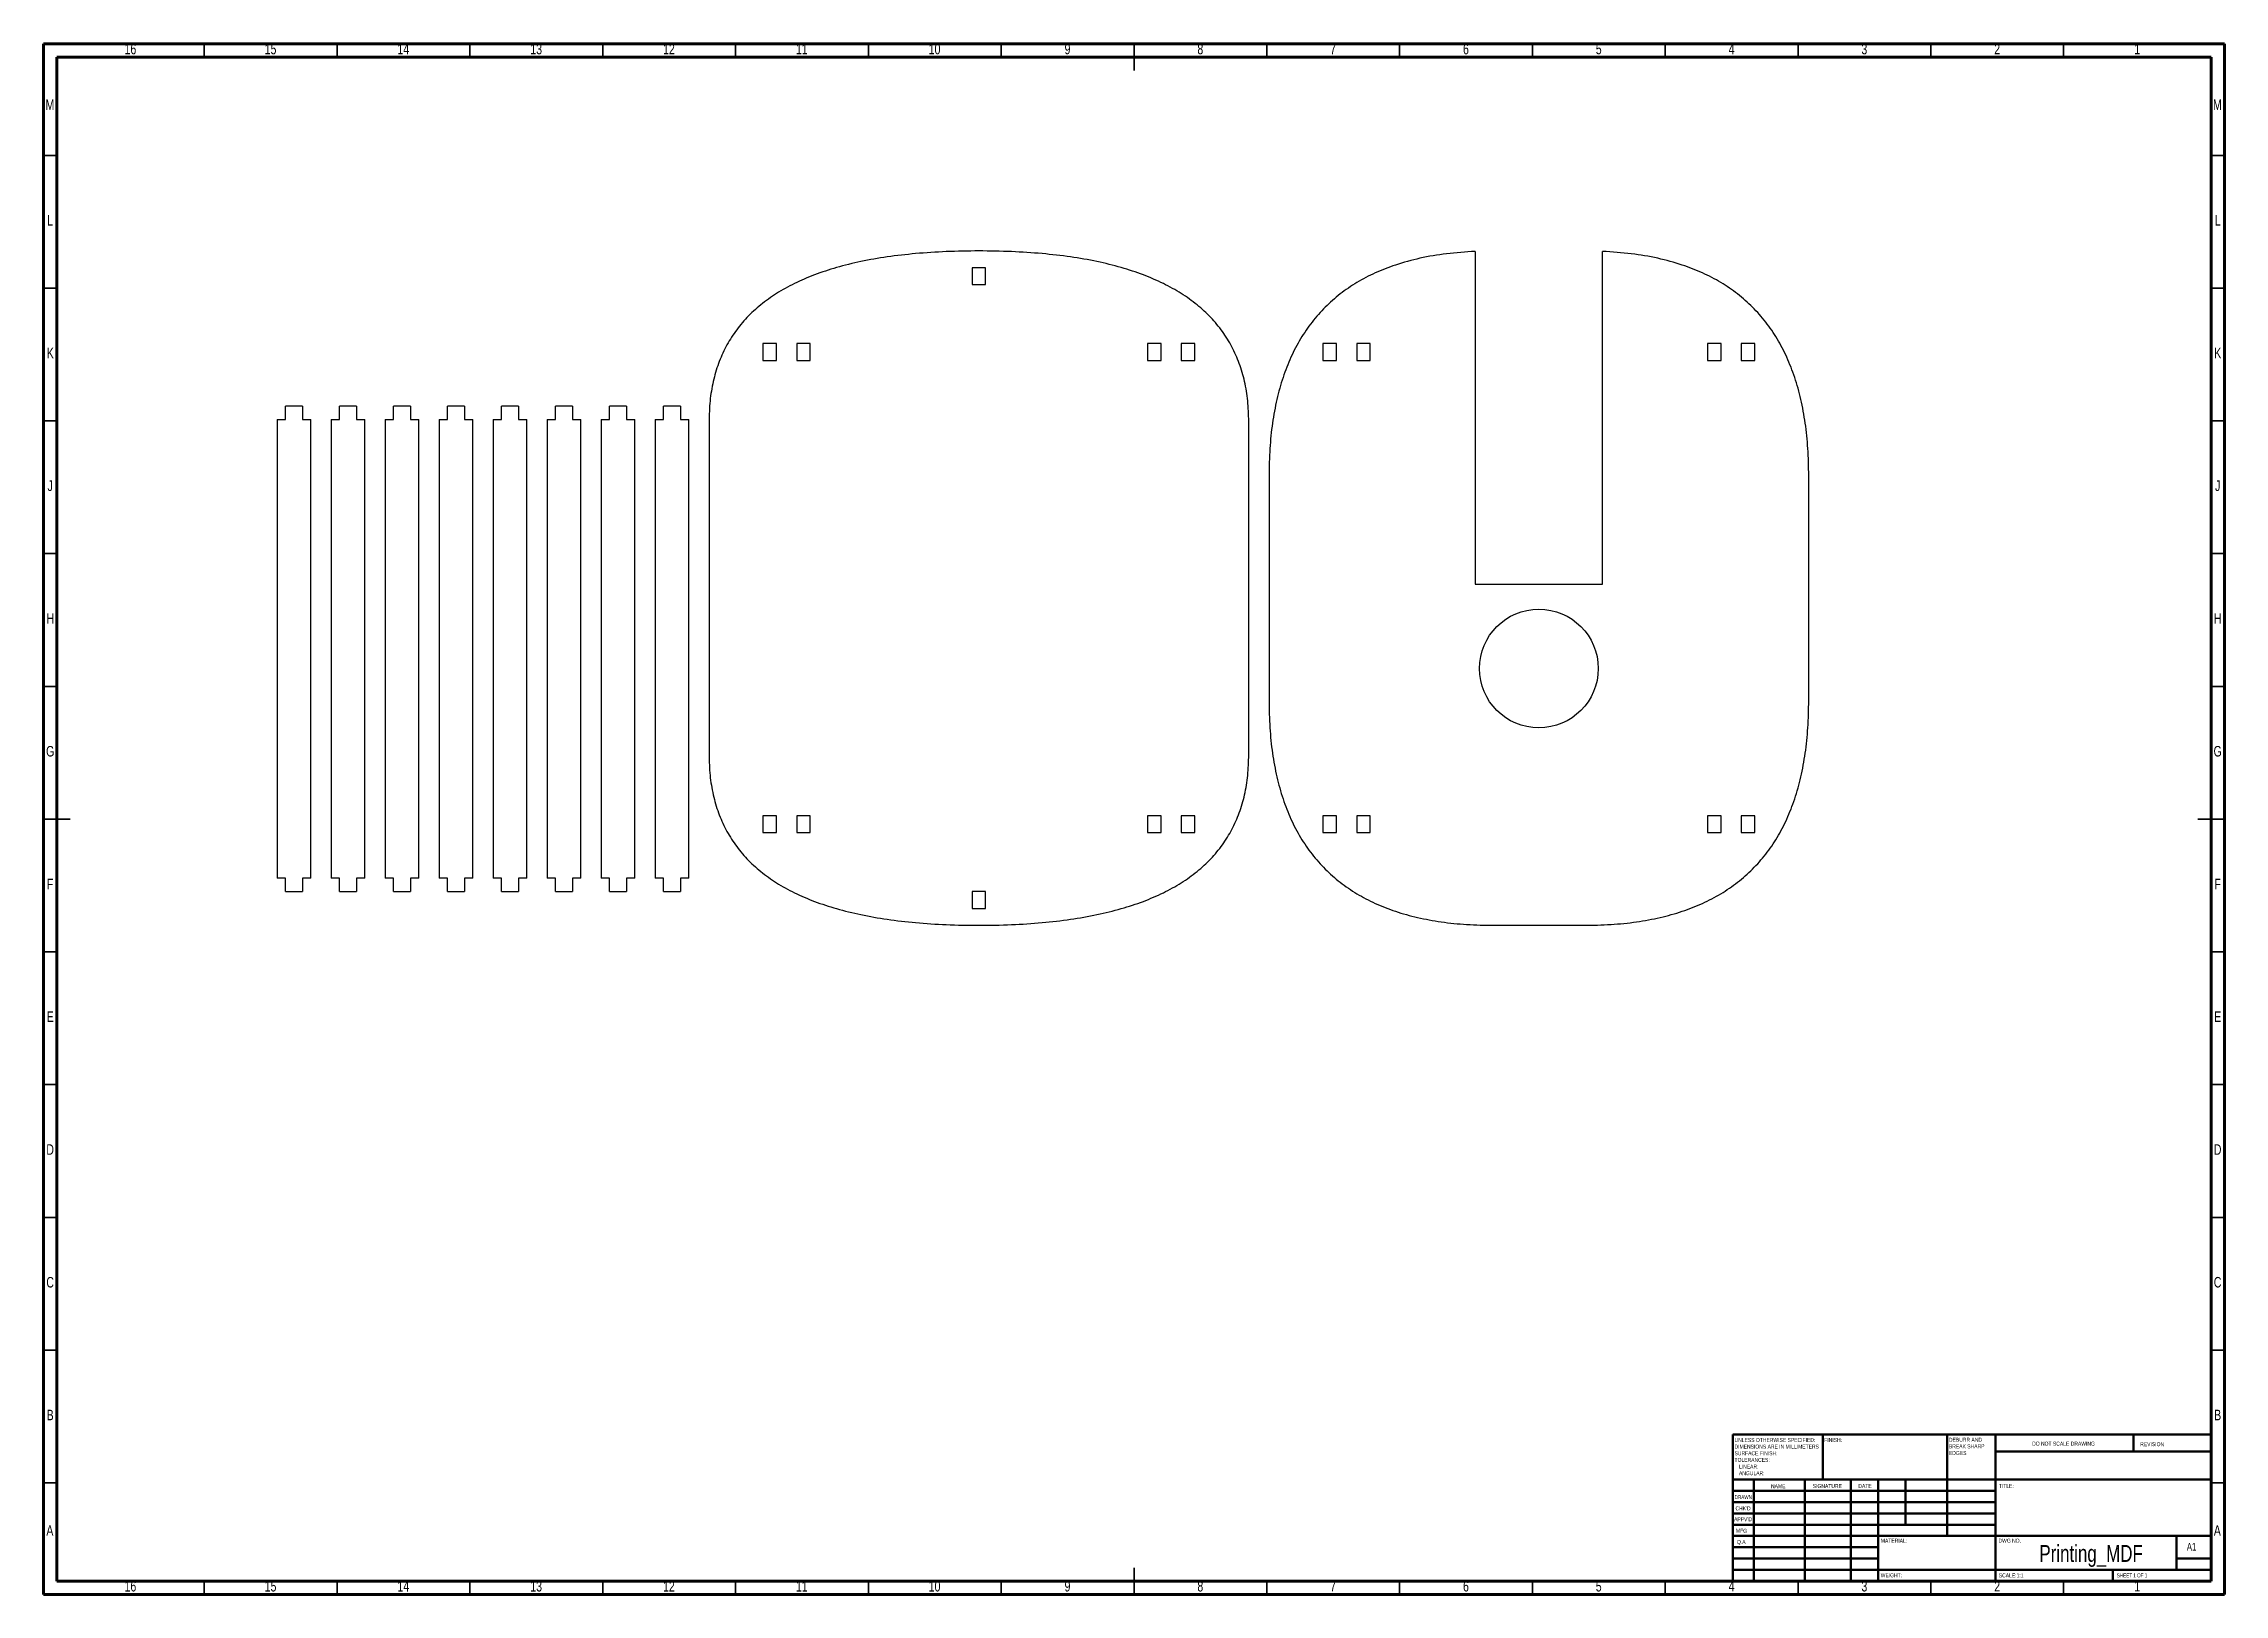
# Model space of a CAD drawing. Header units: inches. Extents: x 0.6 to 32.9, y 0.2 to 23.2.
import ezdxf

# ---------------------------------------------------------------- set-up
doc = ezdxf.new("R2010")
doc.units = ezdxf.units.IN
doc.header["$MEASUREMENT"] = 0
doc.styles.add('SLDTEXTSTYLE0', font='TXT', dxfattribs={"width": 0.686449})
doc.styles.add('SLDTEXTSTYLE1', font='TXT', dxfattribs={"width": 0.75})
doc.styles.add('SLDTEXTSTYLE2', font='TXT', dxfattribs={"width": 0.6875})

# ---------------------------------------------------------------- blocks, each defined once
blk = doc.blocks.new('SW_NOTE_0')
at = {"color": 0, "linetype": 'Continuous', "lineweight": 0, "attachment_point": 1, "style": 'SLDTEXTSTYLE1'}
for s, insert, char_height in [('UNLESS OTHERWISE SPECIFIED:', (0, 0.076), 0.05906), ('TOLERANCES:', (0, -0.219), 0.05906), ('SURFACE FINISH:', (0, -0.121), 0.05906), ('DIMENSIONS ARE IN MILLIMETERS', (0, -0.022), 0.05906), ('LINEAR:', (0.066, -0.318), 0.0591), ('ANGULAR:', (0.066, -0.416), 0.0591)]:
    blk.add_mtext(s, dxfattribs=dict(at, insert=insert, char_height=char_height))
blk = doc.blocks.new('SW_NOTE_1')
at = {"color": 0, "linetype": 'Continuous', "lineweight": 0, "attachment_point": 1, "style": 'SLDTEXTSTYLE1'}
for s, insert, char_height in [('DEBURR AND', (0, 0.076), 0.0591), ('BREAK SHARP', (0, -0.022), 0.05906), ('EDGES', (0, -0.121), 0.0591)]:
    blk.add_mtext(s, dxfattribs=dict(at, insert=insert, char_height=char_height))

msp = doc.modelspace()

# ---------------------------------------------------------------- linework, layer by layer
at = {"color": 7, "linetype": 'Continuous', "lineweight": 70}
for p, q in [((0.591, 0.197), (0.591, 23.189)), ((0.591, 23.189), (32.913, 23.189)), ((0.787, 0.394), (0.787, 22.992)), ((0.787, 22.992), (32.717, 22.992)), ((32.717, 22.992), (32.717, 0.394)), ((32.913, 23.189), (32.913, 0.197)), ((32.717, 0.394), (0.787, 0.394)), ((32.913, 0.197), (0.591, 0.197))]:
    msp.add_line(p, q, dxfattribs=at)
at = {"color": 7, "linetype": 'Continuous', "lineweight": 35}
for p, q in [((2.972, 22.992), (2.972, 23.189)), ((4.941, 22.992), (4.941, 23.189)), ((6.909, 22.992), (6.909, 23.189)), ((8.878, 22.992), (8.878, 23.189)), ((10.846, 22.992), (10.846, 23.189)), ((12.815, 22.992), (12.815, 23.189)), ((14.783, 22.992), (14.783, 23.189)), ((16.752, 22.992), (16.752, 23.189)), ((16.752, 23.189), (16.752, 22.795)), ((18.72, 22.992), (18.72, 23.189)), ((20.689, 22.992), (20.689, 23.189)), ((22.657, 22.992), (22.657, 23.189)), ((24.626, 22.992), (24.626, 23.189)), ((26.594, 22.992), (26.594, 23.189)), ((28.563, 22.992), (28.563, 23.189)), ((30.531, 22.992), (30.531, 23.189)), ((0.787, 21.535), (0.591, 21.535)), ((32.717, 21.535), (32.913, 21.535)), ((0.787, 19.567), (0.591, 19.567)), ((32.717, 19.567), (32.913, 19.567)), ((0.787, 17.598), (0.591, 17.598)), ((32.717, 17.598), (32.913, 17.598)), ((0.787, 15.63), (0.591, 15.63)), ((32.717, 15.63), (32.913, 15.63)), ((0.787, 13.661), (0.591, 13.661)), ((32.717, 13.661), (32.913, 13.661)), ((0.787, 11.693), (0.591, 11.693)), ((0.591, 11.693), (0.984, 11.693)), ((32.913, 11.693), (32.52, 11.693)), ((32.717, 11.693), (32.913, 11.693)), ((0.787, 9.724), (0.591, 9.724)), ((32.717, 9.724), (32.913, 9.724)), ((0.787, 7.756), (0.591, 7.756)), ((32.717, 7.756), (32.913, 7.756)), ((0.787, 5.787), (0.591, 5.787)), ((32.717, 5.787), (32.913, 5.787)), ((0.787, 3.819), (0.591, 3.819)), ((32.717, 3.819), (32.913, 3.819)), ((0.787, 1.85), (0.591, 1.85)), ((32.717, 1.85), (32.913, 1.85)), ((2.972, 0.394), (2.972, 0.197)), ((4.941, 0.394), (4.941, 0.197)), ((6.909, 0.394), (6.909, 0.197)), ((8.878, 0.394), (8.878, 0.197)), ((10.846, 0.394), (10.846, 0.197)), ((12.815, 0.394), (12.815, 0.197)), ((14.783, 0.394), (14.783, 0.197)), ((16.752, 0.197), (16.752, 0.591)), ((16.752, 0.394), (16.752, 0.197)), ((18.72, 0.394), (18.72, 0.197)), ((20.689, 0.394), (20.689, 0.197)), ((22.657, 0.394), (22.657, 0.197)), ((24.626, 0.394), (24.626, 0.197)), ((26.594, 0.394), (26.594, 0.197)), ((28.563, 0.394), (28.563, 0.197)), ((30.531, 0.394), (30.531, 0.197))]:
    msp.add_line(p, q, dxfattribs=at)
at = {"color": 7, "linetype": 'Continuous', "lineweight": 25}
for p, q in [((21.808, 20.113), (21.808, 15.177)), ((23.698, 15.177), (23.698, 20.113)), ((14.553, 19.869), (14.353, 19.869)), ((14.353, 19.869), (14.353, 19.619)), ((14.553, 19.619), (14.553, 19.869)), ((14.353, 19.619), (14.553, 19.619)), ((11.453, 18.744), (11.253, 18.744)), ((11.253, 18.744), (11.253, 18.494)), ((11.253, 18.494), (11.453, 18.494)), ((11.453, 18.494), (11.453, 18.744)), ((11.953, 18.744), (11.753, 18.744)), ((11.753, 18.744), (11.753, 18.494)), ((11.753, 18.494), (11.953, 18.494)), ((11.953, 18.494), (11.953, 18.744)), ((17.153, 18.744), (16.953, 18.744)), ((16.953, 18.744), (16.953, 18.494)), ((16.953, 18.494), (17.153, 18.494)), ((17.153, 18.494), (17.153, 18.744)), ((17.653, 18.744), (17.453, 18.744)), ((17.453, 18.744), (17.453, 18.494)), ((17.453, 18.494), (17.653, 18.494)), ((17.653, 18.494), (17.653, 18.744)), ((19.753, 18.744), (19.553, 18.744)), ((19.553, 18.744), (19.553, 18.494)), ((19.553, 18.494), (19.753, 18.494)), ((19.753, 18.494), (19.753, 18.744)), ((20.253, 18.744), (20.053, 18.744)), ((20.053, 18.744), (20.053, 18.494)), ((20.053, 18.494), (20.253, 18.494)), ((20.253, 18.494), (20.253, 18.744)), ((25.453, 18.744), (25.253, 18.744)), ((25.253, 18.744), (25.253, 18.494)), ((25.253, 18.494), (25.453, 18.494)), ((25.453, 18.494), (25.453, 18.744)), ((25.953, 18.744), (25.753, 18.744)), ((25.753, 18.744), (25.753, 18.494)), ((25.753, 18.494), (25.953, 18.494)), ((25.953, 18.494), (25.953, 18.744)), ((4.178, 17.619), (4.178, 17.819)), ((4.428, 17.819), (4.178, 17.819)), ((4.428, 17.819), (4.428, 17.619)), ((4.978, 17.619), (4.978, 17.819)), ((5.228, 17.819), (4.978, 17.819)), ((5.228, 17.819), (5.228, 17.619)), ((5.778, 17.619), (5.778, 17.819)), ((6.028, 17.819), (5.778, 17.819)), ((6.028, 17.819), (6.028, 17.619)), ((6.578, 17.619), (6.578, 17.819)), ((6.828, 17.819), (6.578, 17.819)), ((6.828, 17.819), (6.828, 17.619)), ((7.378, 17.619), (7.378, 17.819)), ((7.628, 17.819), (7.378, 17.819)), ((7.628, 17.819), (7.628, 17.619)), ((8.178, 17.619), (8.178, 17.819)), ((8.428, 17.819), (8.178, 17.819)), ((8.428, 17.819), (8.428, 17.619)), ((8.978, 17.619), (8.978, 17.819)), ((9.228, 17.819), (8.978, 17.819)), ((9.228, 17.819), (9.228, 17.619)), ((9.778, 17.619), (9.778, 17.819)), ((10.028, 17.819), (9.778, 17.819)), ((10.028, 17.819), (10.028, 17.619)), ((4.053, 17.619), (4.178, 17.619)), ((4.053, 17.619), (4.053, 10.819)), ((4.428, 17.619), (4.553, 17.619)), ((4.553, 10.819), (4.553, 17.619)), ((4.853, 17.619), (4.978, 17.619)), ((4.853, 17.619), (4.853, 10.819)), ((5.228, 17.619), (5.353, 17.619)), ((5.353, 10.819), (5.353, 17.619)), ((5.653, 17.619), (5.778, 17.619)), ((5.653, 17.619), (5.653, 10.819)), ((6.028, 17.619), (6.153, 17.619)), ((6.153, 10.819), (6.153, 17.619)), ((6.453, 17.619), (6.578, 17.619)), ((6.453, 17.619), (6.453, 10.819)), ((6.828, 17.619), (6.953, 17.619)), ((6.953, 10.819), (6.953, 17.619)), ((7.253, 17.619), (7.378, 17.619)), ((7.253, 17.619), (7.253, 10.819)), ((7.628, 17.619), (7.753, 17.619)), ((7.753, 10.819), (7.753, 17.619)), ((8.053, 17.619), (8.178, 17.619)), ((8.053, 17.619), (8.053, 10.819)), ((8.428, 17.619), (8.553, 17.619)), ((8.553, 10.819), (8.553, 17.619)), ((8.853, 17.619), (8.978, 17.619)), ((8.853, 17.619), (8.853, 10.819)), ((9.228, 17.619), (9.353, 17.619)), ((9.353, 10.819), (9.353, 17.619)), ((9.653, 17.619), (9.653, 10.819)), ((9.653, 17.619), (9.778, 17.619)), ((10.028, 17.619), (10.153, 17.619)), ((10.153, 10.819), (10.153, 17.619)), ((10.453, 17.59), (10.453, 12.647)), ((18.453, 12.647), (18.453, 17.59)), ((18.753, 16.785), (18.753, 13.452)), ((26.753, 13.452), (26.753, 16.785)), ((21.808, 15.177), (23.698, 15.177)), ((11.453, 11.744), (11.253, 11.744)), ((11.253, 11.744), (11.253, 11.494)), ((11.453, 11.494), (11.453, 11.744)), ((11.953, 11.744), (11.753, 11.744)), ((11.753, 11.744), (11.753, 11.494)), ((11.953, 11.494), (11.953, 11.744)), ((17.153, 11.744), (16.953, 11.744)), ((16.953, 11.744), (16.953, 11.494)), ((17.153, 11.494), (17.153, 11.744)), ((17.653, 11.744), (17.453, 11.744)), ((17.453, 11.744), (17.453, 11.494)), ((17.653, 11.494), (17.653, 11.744)), ((19.753, 11.744), (19.553, 11.744)), ((19.553, 11.744), (19.553, 11.494)), ((19.753, 11.494), (19.753, 11.744)), ((20.253, 11.744), (20.053, 11.744)), ((20.053, 11.744), (20.053, 11.494)), ((20.253, 11.494), (20.253, 11.744)), ((25.453, 11.744), (25.253, 11.744)), ((25.253, 11.744), (25.253, 11.494)), ((25.453, 11.494), (25.453, 11.744)), ((25.953, 11.744), (25.753, 11.744)), ((25.753, 11.744), (25.753, 11.494)), ((25.953, 11.494), (25.953, 11.744)), ((11.253, 11.494), (11.453, 11.494)), ((11.753, 11.494), (11.953, 11.494)), ((16.953, 11.494), (17.153, 11.494)), ((17.453, 11.494), (17.653, 11.494)), ((19.553, 11.494), (19.753, 11.494)), ((20.053, 11.494), (20.253, 11.494)), ((25.253, 11.494), (25.453, 11.494)), ((25.753, 11.494), (25.953, 11.494)), ((4.178, 10.819), (4.053, 10.819)), ((4.178, 10.619), (4.178, 10.819)), ((4.553, 10.819), (4.428, 10.819)), ((4.428, 10.819), (4.428, 10.619)), ((4.978, 10.819), (4.853, 10.819)), ((4.978, 10.619), (4.978, 10.819)), ((5.353, 10.819), (5.228, 10.819)), ((5.228, 10.819), (5.228, 10.619)), ((5.778, 10.819), (5.653, 10.819)), ((5.778, 10.619), (5.778, 10.819)), ((6.153, 10.819), (6.028, 10.819)), ((6.028, 10.819), (6.028, 10.619)), ((6.578, 10.819), (6.453, 10.819)), ((6.578, 10.619), (6.578, 10.819)), ((6.953, 10.819), (6.828, 10.819)), ((6.828, 10.819), (6.828, 10.619)), ((7.378, 10.819), (7.253, 10.819)), ((7.378, 10.619), (7.378, 10.819)), ((7.753, 10.819), (7.628, 10.819)), ((7.628, 10.819), (7.628, 10.619)), ((8.178, 10.819), (8.053, 10.819)), ((8.178, 10.619), (8.178, 10.819)), ((8.553, 10.819), (8.428, 10.819)), ((8.428, 10.819), (8.428, 10.619)), ((8.978, 10.819), (8.853, 10.819)), ((8.978, 10.619), (8.978, 10.819)), ((9.228, 10.819), (9.228, 10.619)), ((9.353, 10.819), (9.228, 10.819)), ((9.778, 10.819), (9.653, 10.819)), ((9.778, 10.619), (9.778, 10.819)), ((10.153, 10.819), (10.028, 10.819)), ((10.028, 10.819), (10.028, 10.619)), ((4.178, 10.619), (4.428, 10.619)), ((4.978, 10.619), (5.228, 10.619)), ((5.778, 10.619), (6.028, 10.619)), ((6.578, 10.619), (6.828, 10.619)), ((7.378, 10.619), (7.628, 10.619)), ((8.178, 10.619), (8.428, 10.619)), ((8.978, 10.619), (9.228, 10.619)), ((9.778, 10.619), (10.028, 10.619)), ((14.553, 10.619), (14.353, 10.619)), ((14.353, 10.619), (14.353, 10.369)), ((14.353, 10.369), (14.553, 10.369)), ((14.553, 10.369), (14.553, 10.619)), ((22.086, 10.119), (23.42, 10.119))]:
    msp.add_line(p, q, dxfattribs=at)
at = {"color": 7, "linetype": 'Continuous', "lineweight": 50}
for p, q in [((25.63, 2.569), (32.717, 2.569)), ((25.63, 2.569), (25.63, 0.394)), ((26.961, 1.9), (26.961, 2.569)), ((28.803, 2.569), (28.803, 1.063)), ((29.52, 2.569), (29.52, 0.394)), ((32.717, 2.318), (29.52, 2.318)), ((31.567, 2.318), (31.567, 2.569)), ((32.717, 1.9), (25.63, 1.9)), ((29.52, 1.732), (25.63, 1.732)), ((25.937, 1.9), (25.937, 0.394)), ((26.693, 1.9), (26.693, 0.394)), ((27.378, 1.9), (27.378, 0.394)), ((27.78, 0.394), (27.78, 1.9)), ((28.189, 1.23), (28.189, 1.9)), ((29.52, 1.565), (25.63, 1.565)), ((29.52, 1.398), (25.63, 1.398)), ((29.52, 1.23), (25.63, 1.23)), ((27.78, 1.063), (25.63, 1.063)), ((27.78, 1.063), (32.717, 1.063)), ((32.205, 0.561), (32.205, 1.063)), ((27.78, 0.896), (25.63, 0.896)), ((27.78, 0.728), (25.63, 0.728)), ((32.717, 0.728), (32.205, 0.728)), ((25.63, 0.561), (32.717, 0.561)), ((31.26, 0.394), (31.26, 0.561))]:
    msp.add_line(p, q, dxfattribs=at)
at = {"color": 7, "linetype": 'Continuous', "lineweight": 25}
msp.add_circle((22.753, 13.927), 0.88, dxfattribs=at)
for points, knots in [([(14.453, 20.119), (14.291, 20.117), (13.979, 20.113), (13.525, 20.083), (13.102, 20.035), (12.711, 19.967), (12.35, 19.878), (12.021, 19.77), (11.722, 19.642), (11.454, 19.494), (11.218, 19.326), (11.013, 19.137), (10.839, 18.928), (10.697, 18.698), (10.587, 18.449), (10.509, 18.18), (10.461, 17.892), (10.456, 17.692), (10.453, 17.59)], [0, 0, 0, 0, 0.090564, 0.175449, 0.254849, 0.329004, 0.398208, 0.462819, 0.523282, 0.580137, 0.634031, 0.685724, 0.736077, 0.786018, 0.836499, 0.888441, 0.942693, 1, 1, 1, 1]), ([(18.453, 17.59), (18.45, 17.692), (18.445, 17.892), (18.397, 18.18), (18.319, 18.449), (18.209, 18.698), (18.067, 18.928), (17.893, 19.137), (17.688, 19.326), (17.451, 19.494), (17.184, 19.642), (16.885, 19.77), (16.556, 19.878), (16.195, 19.967), (15.804, 20.035), (15.381, 20.083), (14.927, 20.113), (14.614, 20.117), (14.453, 20.119)], [0, 0, 0, 0, 0.057307, 0.111559, 0.163501, 0.213982, 0.263923, 0.314276, 0.365969, 0.419863, 0.476718, 0.537181, 0.601792, 0.670996, 0.745151, 0.824551, 0.909436, 1, 1, 1, 1]), ([(21.808, 20.113), (21.666, 20.103), (21.391, 20.085), (20.996, 20.017), (20.643, 19.922), (20.33, 19.8), (20.055, 19.657), (19.805, 19.486), (19.582, 19.29), (19.385, 19.066), (19.215, 18.817), (19.071, 18.541), (18.954, 18.24), (18.864, 17.913), (18.799, 17.56), (18.76, 17.181), (18.755, 16.92), (18.753, 16.785)], [0, 0, 0, 0, 0.083168, 0.160958, 0.23403, 0.296717, 0.356886, 0.415318, 0.472861, 0.530404, 0.588836, 0.649006, 0.711692, 0.777585, 0.84728, 0.921277, 1, 1, 1, 1]), ([(26.753, 16.785), (26.751, 16.92), (26.746, 17.181), (26.707, 17.56), (26.642, 17.913), (26.552, 18.24), (26.434, 18.541), (26.291, 18.817), (26.121, 19.066), (25.924, 19.29), (25.701, 19.486), (25.451, 19.657), (25.176, 19.8), (24.863, 19.922), (24.51, 20.017), (24.115, 20.085), (23.84, 20.103), (23.698, 20.113)], [0, 0, 0, 0, 0.078722, 0.15272, 0.222415, 0.288308, 0.350994, 0.411164, 0.469596, 0.527139, 0.584682, 0.643114, 0.703283, 0.76597, 0.839042, 0.916832, 1, 1, 1, 1]), ([(18.753, 13.452), (18.755, 13.317), (18.76, 13.056), (18.799, 12.677), (18.864, 12.324), (18.954, 11.997), (19.071, 11.696), (19.215, 11.42), (19.385, 11.171), (19.582, 10.948), (19.805, 10.751), (20.055, 10.581), (20.33, 10.437), (20.631, 10.32), (20.959, 10.229), (21.312, 10.165), (21.69, 10.125), (21.952, 10.121), (22.086, 10.119)], [0, 0, 0, 0, 0.07467, 0.144858, 0.210964, 0.273465, 0.332924, 0.389996, 0.44542, 0.5, 0.55458, 0.610004, 0.667076, 0.726535, 0.789036, 0.855142, 0.925331, 1, 1, 1, 1]), ([(23.42, 10.119), (23.554, 10.121), (23.815, 10.125), (24.194, 10.165), (24.547, 10.229), (24.874, 10.32), (25.176, 10.437), (25.451, 10.581), (25.701, 10.751), (25.924, 10.948), (26.121, 11.171), (26.291, 11.42), (26.434, 11.696), (26.552, 11.997), (26.642, 12.324), (26.707, 12.677), (26.746, 13.056), (26.751, 13.317), (26.753, 13.452)], [0, 0, 0, 0, 0.07467, 0.144858, 0.210964, 0.273465, 0.332924, 0.389996, 0.44542, 0.5, 0.55458, 0.610004, 0.667076, 0.726535, 0.789036, 0.855142, 0.925331, 1, 1, 1, 1]), ([(10.453, 12.647), (10.456, 12.545), (10.461, 12.346), (10.509, 12.057), (10.587, 11.788), (10.697, 11.539), (10.839, 11.309), (11.013, 11.1), (11.218, 10.911), (11.454, 10.743), (11.722, 10.595), (12.021, 10.467), (12.35, 10.359), (12.711, 10.271), (13.102, 10.202), (13.525, 10.154), (13.979, 10.124), (14.291, 10.12), (14.453, 10.119)], [0, 0, 0, 0, 0.057307, 0.111559, 0.163501, 0.213982, 0.263923, 0.314276, 0.365969, 0.419863, 0.476718, 0.537181, 0.601792, 0.670996, 0.745151, 0.824551, 0.909436, 1, 1, 1, 1]), ([(14.453, 10.119), (14.614, 10.12), (14.927, 10.124), (15.381, 10.154), (15.804, 10.202), (16.195, 10.271), (16.556, 10.359), (16.885, 10.467), (17.184, 10.595), (17.451, 10.743), (17.688, 10.911), (17.893, 11.1), (18.067, 11.309), (18.209, 11.539), (18.319, 11.788), (18.397, 12.057), (18.445, 12.346), (18.45, 12.545), (18.453, 12.647)], [0, 0, 0, 0, 0.090564, 0.175449, 0.254849, 0.329004, 0.398208, 0.462819, 0.523282, 0.580137, 0.634031, 0.685724, 0.736077, 0.786018, 0.836499, 0.888441, 0.942693, 1, 1, 1, 1])]:
    msp.add_open_spline(points, degree=3, knots=knots, dxfattribs=at)

# ---------------------------------------------------------------- block references
at = {"color": 7, "linetype": 'Continuous', "lineweight": 0}
for name, p in [('SW_NOTE_0', (25.653, 2.44)), ('SW_NOTE_1', (28.831, 2.444))]:
    msp.add_blockref(name, p, dxfattribs=at)

# ---------------------------------------------------------------- texts
for s, insert, char_height, attachment_point, style in [('16', (1.877, 23.191), 0.1562, 2, 'SLDTEXTSTYLE1'), ('15', (3.954, 23.191), 0.1562, 2, 'SLDTEXTSTYLE1'), ('14', (5.922, 23.191), 0.1562, 2, 'SLDTEXTSTYLE1'), ('13', (7.891, 23.191), 0.1562, 2, 'SLDTEXTSTYLE1'), ('12', (9.859, 23.191), 0.1562, 2, 'SLDTEXTSTYLE1'), ('11', (11.828, 23.191), 0.1562, 2, 'SLDTEXTSTYLE1'), ('10', (13.796, 23.191), 0.1562, 2, 'SLDTEXTSTYLE1'), ('9', (15.766, 23.191), 0.156, 2, 'SLDTEXTSTYLE1'), ('8', (17.735, 23.191), 0.156, 2, 'SLDTEXTSTYLE1'), ('7', (19.703, 23.191), 0.156, 2, 'SLDTEXTSTYLE1'), ('6', (21.672, 23.191), 0.156, 2, 'SLDTEXTSTYLE1'), ('5', (23.64, 23.191), 0.156, 2, 'SLDTEXTSTYLE1'), ('4', (25.609, 23.191), 0.156, 2, 'SLDTEXTSTYLE1'), ('3', (27.577, 23.191), 0.156, 2, 'SLDTEXTSTYLE1'), ('2', (29.546, 23.191), 0.156, 2, 'SLDTEXTSTYLE1'), ('1', (31.622, 23.191), 0.156, 2, 'SLDTEXTSTYLE1'), ('M', (0.684, 22.365), 0.156, 2, 'SLDTEXTSTYLE1'), ('M', (32.81, 22.365), 0.156, 2, 'SLDTEXTSTYLE1'), ('L', (0.687, 20.652), 0.156, 2, 'SLDTEXTSTYLE1'), ('L', (32.813, 20.652), 0.156, 2, 'SLDTEXTSTYLE1'), ('K', (0.689, 18.683), 0.156, 2, 'SLDTEXTSTYLE1'), ('K', (32.815, 18.683), 0.156, 2, 'SLDTEXTSTYLE1'), ('J', (0.688, 16.715), 0.156, 2, 'SLDTEXTSTYLE1'), ('J', (32.814, 16.715), 0.156, 2, 'SLDTEXTSTYLE1'), ('H', (0.689, 14.746), 0.156, 2, 'SLDTEXTSTYLE1'), ('H', (32.815, 14.746), 0.156, 2, 'SLDTEXTSTYLE1'), ('G', (0.688, 12.778), 0.156, 2, 'SLDTEXTSTYLE1'), ('G', (32.814, 12.778), 0.156, 2, 'SLDTEXTSTYLE1'), ('F', (0.687, 10.809), 0.156, 2, 'SLDTEXTSTYLE1'), ('F', (32.813, 10.809), 0.156, 2, 'SLDTEXTSTYLE1'), ('E', (0.689, 8.841), 0.156, 2, 'SLDTEXTSTYLE1'), ('E', (32.815, 8.841), 0.156, 2, 'SLDTEXTSTYLE1'), ('D', (0.687, 6.872), 0.156, 2, 'SLDTEXTSTYLE1'), ('D', (32.813, 6.872), 0.156, 2, 'SLDTEXTSTYLE1'), ('C', (0.687, 4.904), 0.156, 2, 'SLDTEXTSTYLE1'), ('C', (32.813, 4.904), 0.156, 2, 'SLDTEXTSTYLE1'), ('B', (0.688, 2.935), 0.156, 2, 'SLDTEXTSTYLE1'), ('B', (32.814, 2.935), 0.156, 2, 'SLDTEXTSTYLE1'), ('FINISH:', (26.983, 2.517), 0.0591, 1, 'SLDTEXTSTYLE1'), ('DO NOT SCALE DRAWING', (30.064, 2.462), 0.05906, 1, 'SLDTEXTSTYLE1'), ('REVISION', (31.666, 2.454), 0.0591, 1, 'SLDTEXTSTYLE1'), ('DRAWN', (25.655, 1.669), 0.0591, 1, 'SLDTEXTSTYLE0'), ('NAME', (26.194, 1.831), 0.0591, 1, 'SLDTEXTSTYLE1'), ('SIGNATURE', (26.812, 1.833), 0.0591, 1, 'SLDTEXTSTYLE1'), ('DATE', (27.489, 1.834), 0.0591, 1, 'SLDTEXTSTYLE1'), ('TITLE:', (29.57, 1.834), 0.0591, 1, 'SLDTEXTSTYLE1'), ("APPV'D", (25.646, 1.341), 0.0591, 1, 'SLDTEXTSTYLE1'), ("CHK'D", (25.667, 1.502), 0.0591, 1, 'SLDTEXTSTYLE1'), ('A', (0.683, 1.223), 0.156, 2, 'SLDTEXTSTYLE1'), ('MFG', (25.674, 1.17), 0.0591, 1, 'SLDTEXTSTYLE1'), ('Q.A', (25.689, 1.004), 0.0591, 1, 'SLDTEXTSTYLE1'), ('MATERIAL:', (27.821, 1.023), 0.0591, 1, 'SLDTEXTSTYLE1'), ('DWG NO.', (29.565, 1.023), 0.0591, 1, 'SLDTEXTSTYLE1'), ('A', (32.809, 1.223), 0.156, 2, 'SLDTEXTSTYLE1'), ('Printing_MDF', (30.938, 0.929), 0.25, 2, 'SLDTEXTSTYLE1'), ('A1', (32.357, 0.961), 0.1146, 1, 'SLDTEXTSTYLE1'), ('16', (1.877, 0.396), 0.1562, 2, 'SLDTEXTSTYLE1'), ('15', (3.954, 0.396), 0.1562, 2, 'SLDTEXTSTYLE1'), ('14', (5.922, 0.396), 0.1562, 2, 'SLDTEXTSTYLE1'), ('13', (7.891, 0.396), 0.1562, 2, 'SLDTEXTSTYLE1'), ('12', (9.859, 0.396), 0.1562, 2, 'SLDTEXTSTYLE1'), ('11', (11.828, 0.396), 0.1562, 2, 'SLDTEXTSTYLE1'), ('10', (13.796, 0.396), 0.1562, 2, 'SLDTEXTSTYLE1'), ('9', (15.766, 0.396), 0.156, 2, 'SLDTEXTSTYLE1'), ('8', (17.735, 0.396), 0.156, 2, 'SLDTEXTSTYLE1'), ('7', (19.703, 0.396), 0.156, 2, 'SLDTEXTSTYLE1'), ('6', (21.672, 0.396), 0.156, 2, 'SLDTEXTSTYLE1'), ('5', (23.64, 0.396), 0.156, 2, 'SLDTEXTSTYLE1'), ('4', (25.609, 0.396), 0.156, 2, 'SLDTEXTSTYLE1'), ('3', (27.577, 0.396), 0.156, 2, 'SLDTEXTSTYLE1'), ('WEIGHT:', (27.82, 0.51), 0.059, 1, 'SLDTEXTSTYLE1'), ('2', (29.546, 0.396), 0.156, 2, 'SLDTEXTSTYLE1'), ('SCALE:1:1', (29.57, 0.508), 0.0591, 1, 'SLDTEXTSTYLE1'), ('SHEET 1 OF 1', (31.318, 0.508), 0.05906, 1, 'SLDTEXTSTYLE2'), ('1', (31.622, 0.396), 0.156, 2, 'SLDTEXTSTYLE1')]:
    msp.add_mtext(s, dxfattribs=dict(at, insert=insert, char_height=char_height, attachment_point=attachment_point, style=style))

doc.saveas('drawing.dxf')
